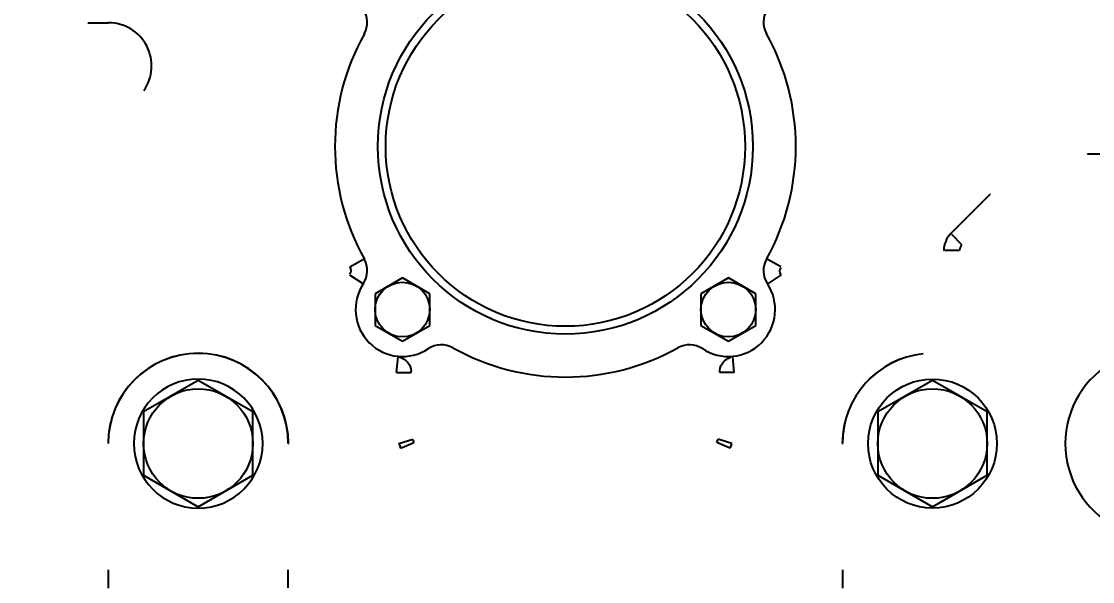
# Model space of a CAD drawing. Header units: millimetres. Extents: x 9130 to 9550, y -18883 to -17651.
# Drawn here: x 9353.588 to 9354.959, y -18045.083 to -18044.367 of the extents above; entities that cross this region are included whole.
import ezdxf

# ---------------------------------------------------------------- set-up
doc = ezdxf.new("R2010")
doc.units = ezdxf.units.MM
doc.layers.add('3884027_DKREDXF_CONTINUOUS_LINE', color=7, linetype='Continuous')
doc.styles.add('KOTE ZA MONNTAZU', font='simplex.shx', dxfattribs={"width": 0.7, "oblique": 8, "height": 3})
doc.dimstyles.new('KOTE ZA MONTAZU u cm', dxfattribs={"dimscale": 0, "dimtxt": 1.5, "dimasz": 1.5, "dimexe": 0.8, "dimexo": 0.1, "dimgap": 1, "dimtad": 1, "dimdec": 1, "dimlfac": 10, "dimzin": 12, "dimdsep": 46, "dimtxsty": 'KOTE ZA MONNTAZU', "dimcen": 1.5, "dimclrt": 1, "dimadec": 0, "dimazin": 0, "dimtfac": 1, "dimtdec": 1, "dimtmove": 0, "dimatfit": 3, "dimfxl": 1, "dimtolj": 2, "dimtzin": 0, "dimarcsym": 0})

# ---------------------------------------------------------------- blocks, each defined once
blk = doc.blocks.new('*D1102')
at = {"color": 0, "lineweight": -2, "transparency": 16777216}
for p, q in [((9345.4099, -18047.6265), (9345.4099, -18048.7074)), ((9359.4099, -18047.6265), (9359.4099, -18048.7074)), ((9346.0099, -18048.5074), (9358.8099, -18048.5074))]:
    blk.add_line(p, q, dxfattribs=at)
at = {"color": 0, "transparency": 16777216}
for points in [[(9346.0099, -18048.4074), (9346.0099, -18048.6074), (9345.4099, -18048.5074)], [(9358.8099, -18048.4074), (9358.8099, -18048.6074), (9359.4099, -18048.5074)]]:
    blk.add_solid(points, dxfattribs=at)
at = {"layer": 'Defpoints', "color": 0, "transparency": 16777216}
for p in [(9345.4099, -18047.5265), (9359.4099, -18047.5265), (9359.4099, -18048.5074)]:
    blk.add_point(p, dxfattribs=at)
at = {"color": 1, "transparency": 16777216, "insert": (9352.4099, -18047.7074), "char_height": 3, "width": 6.923188, "attachment_point": 5, "style": 'KOTE ZA MONNTAZU'}
blk.add_mtext('\\A2;{\\H0.4x;140 cm}', dxfattribs=at)

msp = doc.modelspace()

# ---------------------------------------------------------------- linework, layer by layer
at = {"layer": '3884027_DKREDXF_CONTINUOUS_LINE', "color": 7, "linetype": 'Continuous'}
for p, q in [((9353.6725, -18044.3683), (9353.6989, -18044.3683)), ((9354.9521, -18044.536), (9354.9521, -18044.5362)), ((9354.9521, -18044.536), (9355.081, -18044.536)), ((9354.7773, -18044.638), (9354.8279, -18044.5874)), ((9354.8279, -18044.5874), (9354.8281, -18044.5875)), ((9354.7916, -18044.6523), (9354.7786, -18044.6393)), ((9354.7684, -18044.6596), (9354.7686, -18044.6596)), ((9354.7886, -18044.6596), (9354.7702, -18044.6596)), ((9354.008, -18044.6804), (9354.0255, -18044.6706)), ((9354.5598, -18044.6804), (9354.5423, -18044.6706)), ((9354.0077, -18044.6907), (9354.0244, -18044.7017)), ((9354.5601, -18044.6907), (9354.5434, -18044.7017)), ((9354.0679, -18044.8156), (9354.0697, -18044.7957)), ((9354.4999, -18044.8156), (9354.4981, -18044.7957)), ((9354.7419, -18044.7916), (9354.742, -18044.7918)), ((9354.0679, -18044.8156), (9354.0864, -18044.8156)), ((9354.4999, -18044.8156), (9354.4814, -18044.8156)), ((9353.6986, -18044.9065), (9353.6984, -18044.9065)), ((9353.9292, -18044.9065), (9353.9294, -18044.9065)), ((9354.0708, -18044.9065), (9354.0885, -18044.901)), ((9354.073, -18044.9124), (9354.086, -18044.9069)), ((9354.086, -18044.9069), (9354.09, -18044.9053)), ((9354.4878, -18044.9094), (9354.4778, -18044.9053)), ((9354.4835, -18044.9023), (9354.4793, -18044.901)), ((9354.497, -18044.9065), (9354.4835, -18044.9023)), ((9354.4948, -18044.9124), (9354.4878, -18044.9094)), ((9354.6384, -18044.9065), (9354.6386, -18044.9065))]:
    msp.add_line(p, q, dxfattribs=at)
at = {"layer": '3884027_DKREDXF_CONTINUOUS_LINE', "color": 6, "linetype": 'Continuous'}
for p, q in [((9354.0753, -18044.6947), (9354.0403, -18044.7149)), ((9354.1103, -18044.7149), (9354.0753, -18044.6947)), ((9354.4925, -18044.6947), (9354.4575, -18044.7149)), ((9354.5275, -18044.7149), (9354.4925, -18044.6947)), ((9354.0403, -18044.7149), (9354.0403, -18044.7553)), ((9354.1103, -18044.7553), (9354.1103, -18044.7149)), ((9354.4575, -18044.7149), (9354.4575, -18044.7553)), ((9354.5275, -18044.7553), (9354.5275, -18044.7149)), ((9354.0403, -18044.7553), (9354.0753, -18044.7755)), ((9354.0753, -18044.7755), (9354.1103, -18044.7553)), ((9354.4575, -18044.7553), (9354.4925, -18044.7755)), ((9354.4925, -18044.7755), (9354.5275, -18044.7553)), ((9353.8139, -18044.8257), (9353.7439, -18044.8661)), ((9353.8839, -18044.8661), (9353.8139, -18044.8257)), ((9354.7539, -18044.8257), (9354.6839, -18044.8661)), ((9354.8239, -18044.8661), (9354.7539, -18044.8257)), ((9353.7439, -18044.8661), (9353.7439, -18044.9469)), ((9353.8839, -18044.9469), (9353.8839, -18044.8661)), ((9354.6839, -18044.8661), (9354.6839, -18044.9469)), ((9354.8239, -18044.9469), (9354.8239, -18044.8661)), ((9353.7439, -18044.9469), (9353.8139, -18044.9873)), ((9353.8139, -18044.9873), (9353.8839, -18044.9469)), ((9354.6839, -18044.9469), (9354.7539, -18044.9873)), ((9354.7539, -18044.9873), (9354.8239, -18044.9469))]:
    msp.add_line(p, q, dxfattribs=at)
at = {"layer": '3884027_DKREDXF_CONTINUOUS_LINE', "color": 7, "linetype": 'Continuous'}
for points in [[(9354.0708, -18044.9065), (9354.0718, -18044.9095), (9354.073, -18044.9124)], [(9354.0885, -18044.901), (9354.0892, -18044.9032), (9354.09, -18044.9053)], [(9354.4778, -18044.9053), (9354.4786, -18044.9032), (9354.4793, -18044.901)], [(9354.4948, -18044.9124), (9354.496, -18044.9095), (9354.497, -18044.9065)]]:
    msp.add_lwpolyline(points, dxfattribs=at)
msp.add_circle((9354.2839, -18044.5265), 0.24, dxfattribs=at)
at = {"layer": '3884027_DKREDXF_CONTINUOUS_LINE', "color": 6, "linetype": 'Continuous'}
for centre, radius in [((9354.2839, -18044.5265), 0.23), ((9354.0753, -18044.7351), 0.035), ((9354.4925, -18044.7351), 0.035), ((9354.7539, -18044.9065), 0.0825), ((9353.8139, -18044.9065), 0.07), ((9354.7539, -18044.9065), 0.07)]:
    msp.add_circle(centre, radius, dxfattribs=at)
for centre, radius, start, end in [((9354.0003, -18044.3677), 0.03, 330.7509, 33.5952), ((9354.5675, -18044.3677), 0.03, 146.4048, 209.2491), ((9354.2839, -18044.5265), 0.295, 150.7509, 209.2491), ((9354.2839, -18044.5265), 0.295, 330.7509, 29.2491), ((9354.0003, -18044.6853), 0.03, 326.4048, 29.2491), ((9354.5675, -18044.6853), 0.03, 150.7509, 213.5952), ((9354.0753, -18044.7351), 0.06, 146.4048, 303.5952), ((9354.4925, -18044.7351), 0.06, 236.4048, 33.5952), ((9354.1251, -18044.8101), 0.03, 60.7509, 123.5952), ((9354.2839, -18044.5265), 0.295, 240.7509, 299.2491), ((9354.4427, -18044.8101), 0.03, 56.4048, 119.2491), ((9355.0439, -18044.9065), 0.12, 118.0343, 241.9657), ((9353.8139, -18044.9065), 0.0825, 180, 0), ((9358.0669, -18045.0682), 4.3684, 179.997, 180.3019), ((9349.5639, -18045.0682), 4.3653, 359.6981, 0.0032), ((9359.0069, -18045.0682), 4.3683, 179.997, 180.3019)]:
    msp.add_arc(centre, radius, start, end, dxfattribs=at)
at = {"layer": '3884027_DKREDXF_CONTINUOUS_LINE', "color": 7, "linetype": 'Continuous'}
for centre, radius, start, end in [((9353.6989, -18044.4236), 0.0553, 325.3202, 90.0042), ((9354.7989, -18044.6596), 0.0305, 135, 180), ((9354.7989, -18044.6596), 0.0103, 135, 180), ((9353.8139, -18044.9065), 0.1155, 360, 180), ((9353.8139, -18044.9065), 0.1153, 360, 180), ((9354.7539, -18044.9065), 0.1155, 95.9378, 180), ((9354.7539, -18044.9065), 0.1153, 95.9378, 180), ((9354.0661, -18044.8155), 0.0203, 359.588, 4.635), ((9353.8139, -18044.9065), 0.0825, 0, 180)]:
    msp.add_arc(centre, radius, start, end, dxfattribs=at)
for points in [[(9354.008, -18044.6804), (9354.0096, -18044.6831), (9354.01, -18044.6883), (9354.0072, -18044.6897)], [(9354.5601, -18044.6907), (9354.5584, -18044.6881), (9354.5576, -18044.683), (9354.5603, -18044.6813)], [(9354.0697, -18044.7957), (9354.0745, -18044.7962), (9354.0792, -18044.799), (9354.0821, -18044.8027)], [(9354.4844, -18044.8046), (9354.4867, -18044.8007), (9354.4909, -18044.7975), (9354.4953, -18044.7962)], [(9354.0821, -18044.8027), (9354.0845, -18044.8059), (9354.086, -18044.8099), (9354.0863, -18044.8138)], [(9354.4814, -18044.8156), (9354.4814, -18044.8118), (9354.4824, -18044.8079), (9354.4844, -18044.8046)]]:
    msp.add_open_spline(points, degree=3, dxfattribs=at)

# ---------------------------------------------------------------- dimensions: what is measured, and where the dimension line sits
at = {"color": 4}
dim = msp.add_linear_dim(base=(9359.4099, -18048.5074), p1=(9345.4099, -18047.5265), p2=(9359.4099, -18047.5265), text='{\\H0.4x;<>}', dimstyle='KOTE ZA MONTAZU u cm', override={"dimscale": 1, "dimasz": 0.6, "dimexe": 0.2, "dimgap": 0.2, "dimpost": ' cm'}, dxfattribs=at)
dim.commit()
dim.dimension.update_dxf_attribs({"geometry": '*D1102', "text_midpoint": (9352.4099, -18048.5074), "dimtype": 160})

doc.saveas('drawing.dxf')
